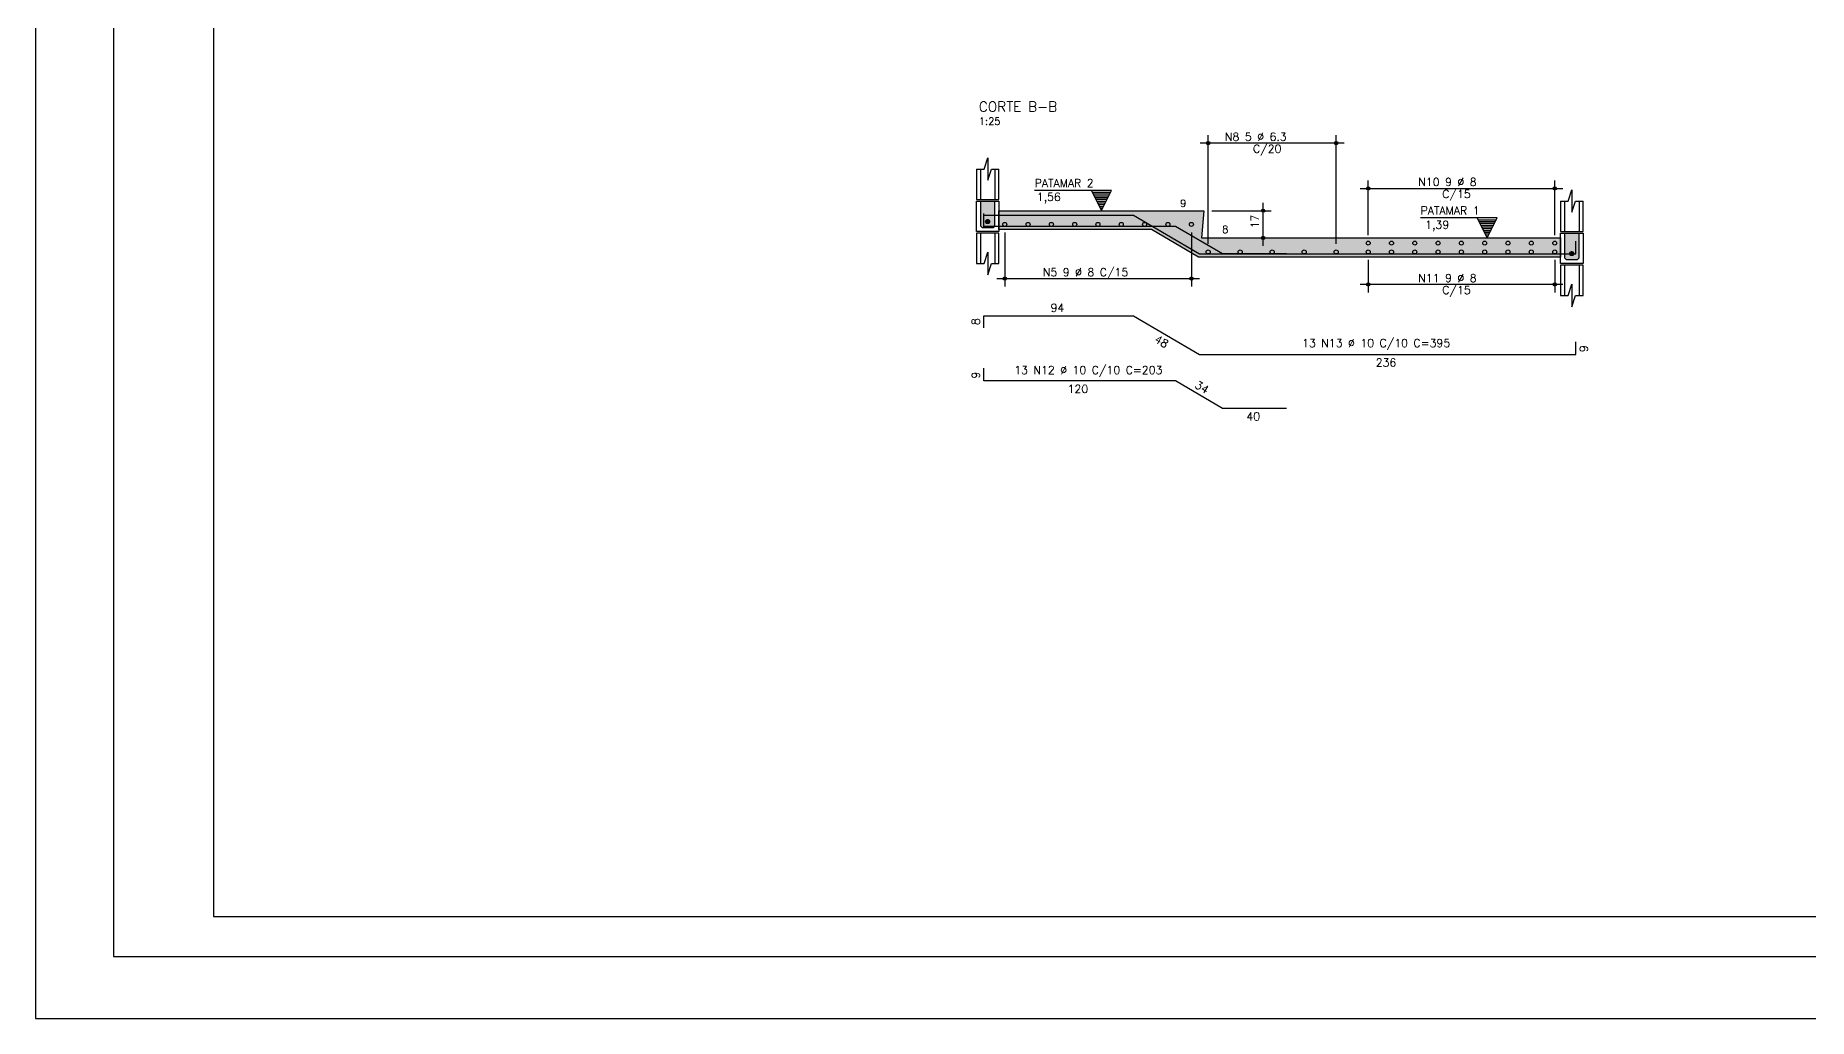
# Model space of a CAD drawing. Extents: x -1.9 to 86.1, y -1.6 to 61.
# Drawn here: x -1.95 to 42.37, y -1.55 to 23.02 of the extents above; entities that cross this region are included whole.
import ezdxf

# ---------------------------------------------------------------- set-up
doc = ezdxf.new("R2010")
doc.units = 0
doc.header["$MEASUREMENT"] = 0
doc.linetypes.add('HIDDEN', pattern=[9.525, 6.35, -3.175])
doc.layers.get('Defpoints').update_dxf_attribs({"linetype": 'CONTINUOUS'})
for name, color, linetype in [('ARQ_FOLHA', 7, 'CONTINUOUS'), ('PENA_01', 1, 'CONTINUOUS'), ('PENA_02', 2, 'CONTINUOUS'), ('PENA_03', 3, 'CONTINUOUS'), ('PENA_04', 4, 'CONTINUOUS'), ('PENA_05', 5, 'CONTINUOUS'), ('PENA_10', 253, 'CONTINUOUS')]:
    doc.layers.add(name, color=color, linetype=linetype)
doc.styles.get("Standard").update_dxf_attribs({"font": 'ROMANS.SHX'})

msp = doc.modelspace()

# ---------------------------------------------------------------- linework, layer by layer
at = {"layer": 'ARQ_FOLHA', "color": 1}
for points in [[(0, 0), (84.1, 0), (84.1, 59.4), (0, 59.4)], [(2.5, 1), (83.1, 1), (83.1, 58.4), (2.5, 58.4)]]:
    msp.add_lwpolyline(points, close=True, dxfattribs=at)
at = {"layer": 'Defpoints', "color": 8, "linetype": 'HIDDEN', "ltscale": 100}
msp.add_lwpolyline([(-1.95, 60.95), (-1.95, -1.55), (86.05, -1.55), (86.05, 60.95)], close=True, dxfattribs=at)
at = {"layer": 'PENA_01', "linetype": 'Continuous'}
for p, q in [((27.364, 17.813), (27.364, 20.532)), ((30.564, 17.813), (30.564, 20.532)), ((30.764, 20.332), (27.164, 20.332)), ((31.164, 19.202), (36.228, 19.202)), ((31.364, 18.033), (31.364, 19.402)), ((36.028, 18.033), (36.028, 19.402)), ((27.454, 18.643), (28.938, 18.643)), ((28.738, 17.763), (28.738, 18.843)), ((22.28, 18.101), (22.28, 16.746)), ((26.944, 18.101), (26.944, 16.746)), ((28.666, 17.963), (28.938, 17.963)), ((31.364, 17.413), (31.364, 16.601)), ((36.028, 17.413), (36.028, 16.601)), ((22.08, 16.946), (27.144, 16.946)), ((36.228, 16.801), (31.164, 16.801))]:
    msp.add_line(p, q, dxfattribs=at)
msp.add_lwpolyline([(22.134, 18.643), (27.254, 18.643), (27.194, 17.963), (36.174, 17.963), (36.174, 17.483), (27.124, 17.483), (25.95, 18.171), (22.134, 18.171), (22.134, 18.643)], dxfattribs=at)
at = {"layer": 'PENA_02', "linetype": 'Continuous'}
for points in [[(21.574, 19.683), (21.761, 19.683), (21.854, 19.963), (21.854, 19.403), (21.947, 19.683), (22.134, 19.683)], [(36.174, 18.883), (36.361, 18.883), (36.454, 19.163), (36.454, 18.603), (36.547, 18.883), (36.734, 18.883)], [(21.574, 17.323), (21.761, 17.323), (21.854, 17.603), (21.854, 17.043), (21.947, 17.323), (22.134, 17.323)], [(36.174, 16.523), (36.361, 16.523), (36.454, 16.803), (36.454, 16.243), (36.547, 16.523), (36.734, 16.523)]]:
    msp.add_lwpolyline(points, dxfattribs=at)
for centre, radius in [((27.364, 20.332), 0.0416), ((27.364, 20.332), 0.0208), ((30.564, 20.332), 0.0416), ((30.564, 20.332), 0.0208), ((31.364, 19.202), 0.0416), ((31.364, 19.202), 0.0208), ((36.028, 19.202), 0.0416), ((36.028, 19.202), 0.0208), ((28.738, 18.643), 0.04), ((28.738, 18.643), 0.02), ((28.738, 17.963), 0.04), ((28.738, 17.963), 0.02), ((22.28, 16.946), 0.0416), ((22.28, 16.946), 0.0208), ((26.944, 16.946), 0.0416), ((26.944, 16.946), 0.0208), ((31.364, 16.801), 0.0416), ((36.028, 16.801), 0.0416), ((31.364, 16.801), 0.0208), ((36.028, 16.801), 0.0208)]:
    msp.add_circle(centre, radius, dxfattribs=at)
at = {"layer": 'PENA_03', "linetype": 'Continuous'}
for p, q in [((21.574, 19.683), (21.574, 18.923)), ((21.674, 19.683), (21.674, 18.923)), ((22.034, 19.683), (22.034, 18.923)), ((22.134, 18.923), (22.134, 19.683)), ((24.944, 19.151), (23.024, 19.151)), ((24.694, 18.651), (24.444, 19.151)), ((24.466, 19.107), (24.922, 19.107)), ((24.489, 19.062), (24.899, 19.062)), ((24.694, 18.651), (24.944, 19.151)), ((21.574, 18.923), (22.134, 18.923)), ((24.511, 19.018), (24.877, 19.018)), ((24.533, 18.973), (24.855, 18.973)), ((24.556, 18.928), (24.833, 18.928)), ((24.578, 18.884), (24.81, 18.884)), ((24.6, 18.839), (24.788, 18.839)), ((24.622, 18.795), (24.766, 18.795)), ((24.645, 18.75), (24.743, 18.75)), ((24.667, 18.705), (24.721, 18.705)), ((36.174, 18.883), (36.174, 18.123)), ((36.274, 18.883), (36.274, 18.123)), ((36.634, 18.883), (36.634, 18.123)), ((36.734, 18.123), (36.734, 18.883)), ((34.592, 18.463), (32.672, 18.463)), ((34.342, 17.963), (34.092, 18.463)), ((34.114, 18.419), (34.57, 18.419)), ((34.136, 18.374), (34.547, 18.374)), ((34.159, 18.33), (34.525, 18.33)), ((34.181, 18.285), (34.503, 18.285)), ((34.203, 18.24), (34.48, 18.24)), ((34.226, 18.196), (34.458, 18.196)), ((34.342, 17.963), (34.592, 18.463)), ((22.134, 18.083), (21.574, 18.083)), ((21.574, 18.083), (21.574, 17.323)), ((21.674, 18.083), (21.674, 17.323)), ((22.034, 18.083), (22.034, 17.323)), ((22.134, 17.323), (22.134, 18.083)), ((34.248, 18.151), (34.436, 18.151)), ((34.27, 18.107), (34.413, 18.107)), ((34.292, 18.062), (34.391, 18.062)), ((34.315, 18.017), (34.369, 18.017)), ((36.174, 18.123), (36.734, 18.123)), ((36.174, 17.283), (36.174, 16.523)), ((36.734, 17.283), (36.174, 17.283)), ((36.274, 17.283), (36.274, 16.523)), ((36.634, 17.283), (36.634, 16.523)), ((36.734, 16.523), (36.734, 17.283))]:
    msp.add_line(p, q, dxfattribs=at)
for points in [[(24.444, 19.151), (24.694, 18.651), (24.944, 19.151), (24.444, 19.151)], [(22.134, 18.123), (21.574, 18.123), (21.574, 18.883), (22.134, 18.883), (22.134, 18.123)], [(21.674, 18.883), (21.674, 18.263), (21.714, 18.223), (21.994, 18.223), (22.034, 18.263), (22.034, 18.883)], [(21.802, 18.37), (21.803, 18.38), (21.806, 18.39), (21.811, 18.399), (21.818, 18.407), (21.827, 18.413), (21.836, 18.417), (21.846, 18.42), (21.857, 18.42), (21.867, 18.417), (21.877, 18.413), (21.885, 18.407), (21.892, 18.399), (21.897, 18.39), (21.901, 18.38), (21.902, 18.37), (21.901, 18.359), (21.897, 18.349), (21.892, 18.34), (21.885, 18.333), (21.877, 18.327), (21.867, 18.322), (21.857, 18.32), (21.846, 18.32), (21.836, 18.322), (21.827, 18.327), (21.818, 18.333), (21.811, 18.34), (21.806, 18.349), (21.803, 18.359), (21.802, 18.37)], [(34.092, 18.463), (34.342, 17.963), (34.592, 18.463), (34.092, 18.463)], [(36.734, 17.323), (36.174, 17.323), (36.174, 18.083), (36.734, 18.083), (36.734, 17.323)], [(36.274, 18.083), (36.274, 17.463), (36.314, 17.423), (36.594, 17.423), (36.634, 17.463), (36.634, 18.083)], [(36.402, 17.57), (36.403, 17.58), (36.406, 17.59), (36.411, 17.599), (36.418, 17.607), (36.427, 17.613), (36.436, 17.617), (36.446, 17.62), (36.457, 17.62), (36.467, 17.617), (36.477, 17.613), (36.485, 17.607), (36.492, 17.599), (36.497, 17.59), (36.501, 17.58), (36.502, 17.57), (36.501, 17.559), (36.497, 17.549), (36.492, 17.54), (36.485, 17.533), (36.477, 17.527), (36.467, 17.522), (36.457, 17.52), (36.446, 17.52), (36.436, 17.522), (36.427, 17.527), (36.418, 17.533), (36.411, 17.54), (36.406, 17.549), (36.403, 17.559), (36.402, 17.57)]]:
    msp.add_lwpolyline(points, dxfattribs=at)
for centre in [(21.852, 18.37), (22.28, 18.301), (22.863, 18.301), (23.445, 18.301), (24.028, 18.301), (24.61, 18.301), (25.193, 18.301), (25.775, 18.301), (26.358, 18.301), (26.944, 18.301), (31.364, 17.833), (31.947, 17.833), (32.529, 17.833), (33.112, 17.833), (33.694, 17.833), (34.277, 17.833), (34.859, 17.833), (35.442, 17.833), (36.028, 17.833), (27.364, 17.613), (28.164, 17.613), (28.964, 17.613), (29.764, 17.613), (30.564, 17.613), (31.364, 17.613), (31.947, 17.613), (32.529, 17.613), (33.112, 17.613), (33.694, 17.613), (34.277, 17.613), (34.859, 17.613), (35.442, 17.613), (36.028, 17.613), (36.452, 17.57)]:
    msp.add_circle(centre, 0.05, dxfattribs=at)
for points in [[(21.802, 18.37), (21.836, 18.417), (21.846, 18.42)], [(21.802, 18.37), (21.846, 18.42), (21.857, 18.42)], [(21.802, 18.37), (21.857, 18.42), (21.867, 18.417)], [(21.802, 18.37), (21.827, 18.413), (21.836, 18.417)], [(21.802, 18.37), (21.867, 18.417), (21.877, 18.413)], [(21.802, 18.37), (21.818, 18.407), (21.827, 18.413)], [(21.802, 18.37), (21.877, 18.413), (21.885, 18.407)], [(21.802, 18.37), (21.811, 18.399), (21.818, 18.407)], [(21.802, 18.37), (21.885, 18.407), (21.892, 18.399)], [(21.802, 18.37), (21.806, 18.39), (21.811, 18.399)], [(21.802, 18.37), (21.892, 18.399), (21.897, 18.39)], [(21.802, 18.37), (21.803, 18.38), (21.806, 18.39)], [(21.802, 18.37), (21.897, 18.39), (21.901, 18.38)], [(21.802, 18.37), (21.901, 18.38), (21.902, 18.37)], [(21.802, 18.37), (21.902, 18.37), (21.901, 18.359)], [(21.802, 18.37), (21.901, 18.359), (21.897, 18.349)], [(21.802, 18.37), (21.897, 18.349), (21.892, 18.34)], [(21.802, 18.37), (21.892, 18.34), (21.885, 18.333)], [(21.802, 18.37), (21.885, 18.333), (21.877, 18.327)], [(21.802, 18.37), (21.877, 18.327), (21.867, 18.322)], [(21.802, 18.37), (21.867, 18.322), (21.857, 18.32)], [(21.802, 18.37), (21.857, 18.32), (21.846, 18.32)], [(21.802, 18.37), (21.846, 18.32), (21.836, 18.322)], [(21.802, 18.37), (21.836, 18.322), (21.827, 18.327)], [(21.802, 18.37), (21.827, 18.327), (21.818, 18.333)], [(21.802, 18.37), (21.818, 18.333), (21.811, 18.34)], [(21.802, 18.37), (21.811, 18.34), (21.806, 18.349)], [(21.802, 18.37), (21.806, 18.349), (21.803, 18.359)], [(21.802, 18.37), (21.803, 18.359), (21.802, 18.37)], [(36.402, 17.57), (36.436, 17.617), (36.446, 17.62)], [(36.402, 17.57), (36.446, 17.62), (36.457, 17.62)], [(36.402, 17.57), (36.457, 17.62), (36.467, 17.617)], [(36.402, 17.57), (36.427, 17.613), (36.436, 17.617)], [(36.402, 17.57), (36.467, 17.617), (36.477, 17.613)], [(36.402, 17.57), (36.418, 17.607), (36.427, 17.613)], [(36.402, 17.57), (36.477, 17.613), (36.485, 17.607)], [(36.402, 17.57), (36.411, 17.599), (36.418, 17.607)], [(36.402, 17.57), (36.485, 17.607), (36.492, 17.599)], [(36.402, 17.57), (36.406, 17.59), (36.411, 17.599)], [(36.402, 17.57), (36.492, 17.599), (36.497, 17.59)], [(36.402, 17.57), (36.403, 17.58), (36.406, 17.59)], [(36.402, 17.57), (36.497, 17.59), (36.501, 17.58)], [(36.402, 17.57), (36.501, 17.58), (36.502, 17.57)], [(36.402, 17.57), (36.502, 17.57), (36.501, 17.559)], [(36.402, 17.57), (36.501, 17.559), (36.497, 17.549)], [(36.402, 17.57), (36.497, 17.549), (36.492, 17.54)], [(36.402, 17.57), (36.492, 17.54), (36.485, 17.533)], [(36.402, 17.57), (36.485, 17.533), (36.477, 17.527)], [(36.402, 17.57), (36.477, 17.527), (36.467, 17.522)], [(36.402, 17.57), (36.467, 17.522), (36.457, 17.52)], [(36.402, 17.57), (36.457, 17.52), (36.446, 17.52)], [(36.402, 17.57), (36.446, 17.52), (36.436, 17.522)], [(36.402, 17.57), (36.436, 17.522), (36.427, 17.527)], [(36.402, 17.57), (36.427, 17.527), (36.418, 17.533)], [(36.402, 17.57), (36.418, 17.533), (36.411, 17.54)], [(36.402, 17.57), (36.411, 17.54), (36.406, 17.549)], [(36.402, 17.57), (36.406, 17.549), (36.403, 17.559)], [(36.402, 17.57), (36.403, 17.559), (36.402, 17.57)]]:
    msp.add_solid(points, dxfattribs=at)
at = {"layer": 'PENA_05', "linetype": 'Continuous'}
for p, q in [((21.754, 18.251), (21.754, 18.571)), ((21.754, 18.227), (21.754, 18.531)), ((21.754, 18.531), (25.498, 18.531)), ((26.546, 18.251), (21.754, 18.251)), ((25.498, 18.531), (27.15, 17.563)), ((27.719, 17.563), (26.546, 18.251)), ((36.554, 17.563), (36.554, 17.883)), ((27.15, 17.563), (36.554, 17.563)), ((29.319, 17.563), (27.719, 17.563)), ((21.754, 15.712), (21.754, 16.016)), ((21.754, 16.016), (25.498, 16.016)), ((25.498, 16.016), (27.15, 15.048)), ((36.554, 15.048), (36.554, 15.368)), ((21.754, 14.389), (21.754, 14.709)), ((27.15, 15.048), (36.554, 15.048)), ((26.546, 14.389), (21.754, 14.389)), ((27.719, 13.701), (26.546, 14.389)), ((29.319, 13.701), (27.719, 13.701))]:
    msp.add_line(p, q, dxfattribs=at)
at = {"layer": 'PENA_10', "linetype": 'Continuous'}
for points in [[(22.034, 18.883), (21.674, 18.883), (21.674, 18.263)], [(22.034, 18.883), (21.674, 18.263), (21.714, 18.223)], [(22.034, 18.883), (21.714, 18.223), (21.994, 18.223)], [(22.034, 18.883), (21.994, 18.223), (22.034, 18.263)], [(22.034, 18.883), (22.034, 18.263), (22.034, 18.883)], [(27.254, 18.643), (25.95, 18.171), (22.134, 18.171)], [(22.134, 18.171), (22.134, 18.643), (27.254, 18.643)], [(27.124, 17.483), (25.95, 18.171), (27.254, 18.643)], [(27.194, 17.963), (27.124, 17.483), (27.254, 18.643)], [(36.174, 17.483), (27.124, 17.483), (27.194, 17.963)], [(36.174, 17.963), (36.174, 17.483), (27.194, 17.963)], [(36.634, 18.083), (36.274, 18.083), (36.274, 17.463)], [(36.634, 18.083), (36.274, 17.463), (36.314, 17.423)], [(36.634, 18.083), (36.314, 17.423), (36.594, 17.423)], [(36.634, 18.083), (36.594, 17.423), (36.634, 17.463)], [(36.634, 18.083), (36.634, 17.463), (36.634, 18.083)]]:
    msp.add_solid(points, dxfattribs=at)

# ---------------------------------------------------------------- texts
at = {"layer": 'PENA_03', "linetype": 'Continuous'}
for s, height, p in [('1:25', 0.18, (21.633, 20.791)), ('N8 5 %%c 6.3', 0.2, (27.784, 20.392)), ('C/20', 0.2, (28.484, 20.092)), ('N10 9 %%c 8', 0.2, (32.616, 19.262)), ('C/15', 0.2, (33.216, 18.962)), ('9', 0.18, (26.662, 18.739)), ('8', 0.18, (27.713, 18.086)), ('N5 9 %%c 8 C/15', 0.2, (23.232, 17.006)), ('N11 9 %%c 8', 0.2, (32.616, 16.861)), ('C/15', 0.2, (33.216, 16.561)), ('94', 0.2, (23.426, 16.116)), ('13 N13 %%c 10 C/10 C=395', 0.2, (29.711, 15.235)), ('13 N12 %%c 10 C/10 C=203', 0.2, (22.517, 14.56)), ('236', 0.2, (31.552, 14.748)), ('120', 0.2, (23.85, 14.089)), ('40', 0.2, (28.319, 13.401))]:
    msp.add_text(s, height=height, dxfattribs=at).set_placement(p)
for s, rotation, p in [('17', 90, (28.633, 18.202)), ('8', 90, (21.654, 15.784)), ('48', 329.6209, (26, 15.375)), ('9', 90, (36.854, 15.108)), ('9', 90, (21.654, 14.449)), ('34', 329.6209, (27.01, 14.232))]:
    msp.add_text(s, height=0.2, rotation=rotation, dxfattribs=at).set_placement(p)
at = {"layer": 'PENA_04', "linetype": 'Continuous'}
for s, p in [('PATAMAR 2', (23.027, 19.236)), ('1,56', (23.08, 18.888)), ('PATAMAR 1', (32.674, 18.548)), ('1,39', (32.789, 18.192))]:
    msp.add_text(s, height=0.2, dxfattribs=at).set_placement(p)
at = {"layer": 'PENA_05', "linetype": 'Continuous'}
msp.add_text('CORTE B-B', height=0.25, dxfattribs=at).set_placement((21.631, 21.12))

doc.saveas('drawing.dxf')
